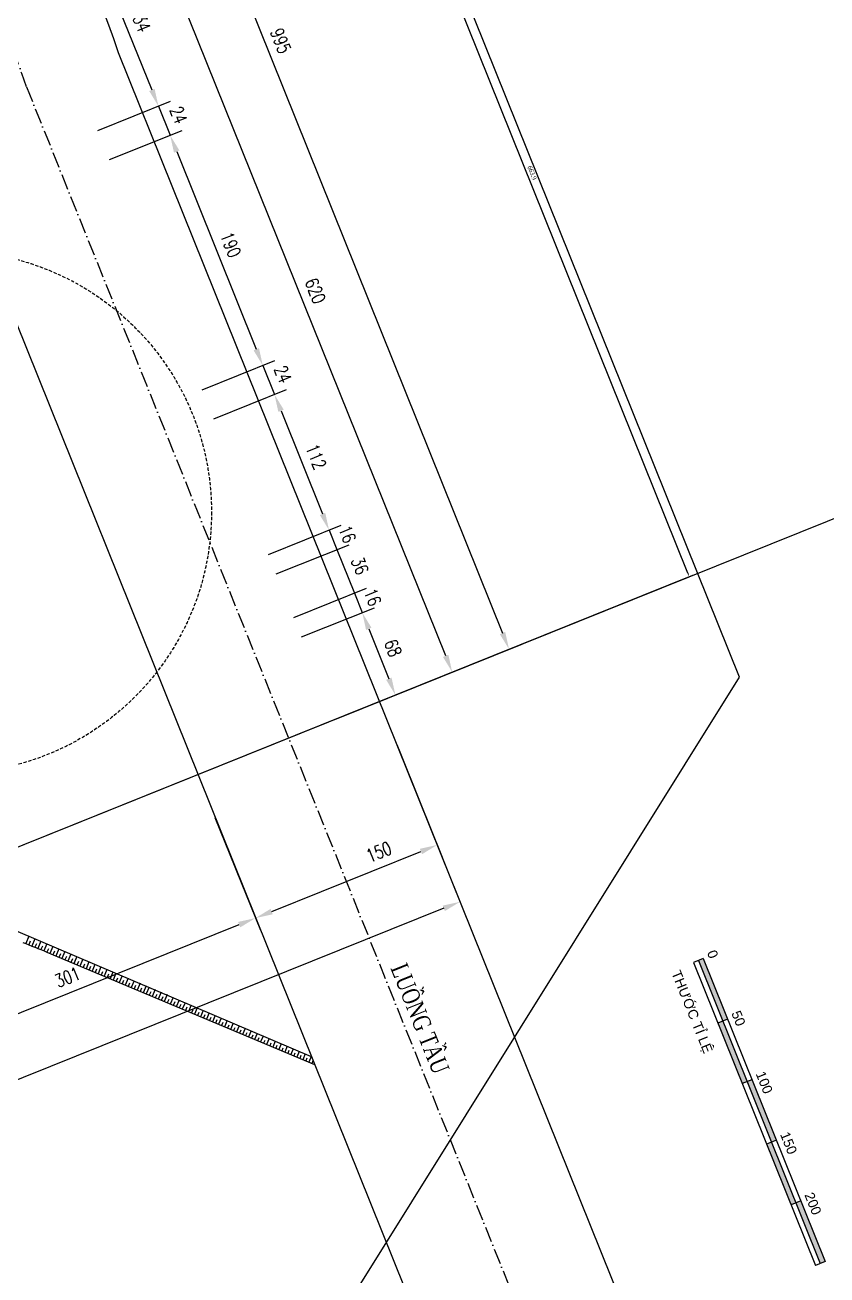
# Model space of a CAD drawing. Header units: millimetres. Extents: x 405522 to 410309, y 2303080 to 2310223.
# Drawn here: x 408235 to 408849, y 2306185 to 2307143 of the extents above; entities that cross this region are included whole.
import ezdxf
from ezdxf.enums import TextEntityAlignment as Align

# ---------------------------------------------------------------- set-up
doc = ezdxf.new("R2010")
doc.units = ezdxf.units.MM
doc.header["$LTSCALE"] = 10
doc.header["$MEASUREMENT"] = 0
doc.linetypes.add('ACAD_ISO10W100', pattern=[18, 12, -3, 0, -3])
doc.linetypes.add('HIDDEN', pattern=[0.375, 0.25, -0.125])
doc.layers.get('Defpoints').update_dxf_attribs({"linetype": 'CONTINUOUS'})
for name, color, linetype in [('Bao', 1, 'CONTINUOUS'), ('DIM', 4, 'CONTINUOUS'), ('Graphic Scale', 7, 'CONTINUOUS'), ('Hatch', 8, 'CONTINUOUS'), ('Main', 3, 'CONTINUOUS'), ('Proposed', 7, 'CONTINUOUS'), ('Steel', 6, 'CONTINUOUS'), ('Structure', 2, 'CONTINUOUS'), ('text', 7, 'CONTINUOUS'), ('w', 8, 'CONTINUOUS')]:
    doc.layers.add(name, color=color, linetype=linetype)
doc.styles.add('Dien', font='simplex.shx', dxfattribs={"width": 0.75})
doc.styles.add('TextH', font='vntimeh.shx', dxfattribs={"width": 0.75})
doc.styles.add('VnArialH', font='VHARIAL_0.TTF')
doc.dimstyles.new('D2', dxfattribs={"dimscale": 2, "dimtxt": 1.8, "dimasz": 1.5, "dimexe": 1.5, "dimexo": 2, "dimgap": 1, "dimtad": 1, "dimdec": 1, "dimdsep": 46, "dimtxsty": 'TextH', "dimcen": 2.5, "dimclrd": 4, "dimclre": 4, "dimclrt": 7, "dimadec": 1, "dimazin": 2, "dimtfac": 1, "dimtdec": 1, "dimtmove": 1, "dimatfit": 0, "dimfxl": 0.25, "dimtolj": 1, "dimtzin": 0, "dimlwd": -1, "dimlwe": -1, "dimarcsym": 0})
doc.dimstyles.new('D6.7', dxfattribs={"dimscale": 6.7, "dimtxt": 1.5, "dimasz": 2, "dimexe": 1.5, "dimexo": 0.5, "dimgap": 1, "dimtad": 1, "dimdec": 0, "dimdsep": 46, "dimtxsty": 'Dien', "dimcen": 1, "dimclrd": 256, "dimclre": 256, "dimclrt": 7, "dimaunit": 1, "dimadec": 3, "dimazin": 0, "dimtfac": 1, "dimtdec": 0, "dimtmove": 1, "dimatfit": 0, "dimfxl": 1, "dimtolj": 1, "dimtzin": 0, "dimlwe": -1, "dimarcsym": 0})

# ---------------------------------------------------------------- blocks, each defined once
blk = doc.blocks.new('*D5')
at = {"layer": 'Defpoints', "color": 0, "linetype": 'Continuous'}
for p in [(408395.33, 2306498.48), (408411.31, 2306458.77), (408115.12, 2306389.34)]:
    blk.add_point(p, dxfattribs=at)
at = {"layer": 'DIM', "linetype": 'Continuous'}
for p, q in [((408396.58, 2306495.37), (408415.06, 2306449.45)), ((408116.37, 2306386.23), (408136.1, 2306337.2))]:
    blk.add_line(p, q, dxfattribs=at)
at = {"layer": 'DIM', "linetype": 'Continuous', "lineweight": -2}
blk.add_line((408144.78, 2306351.52), (408398.88, 2306453.77), dxfattribs=at)
at = {"layer": 'DIM', "linetype": 'Continuous'}
for points in [[(408398.05, 2306455.84), (408399.71, 2306451.7), (408411.31, 2306458.77)], [(408143.95, 2306353.6), (408145.61, 2306349.45), (408132.35, 2306346.52)]]:
    blk.add_solid(points, dxfattribs=at)
at = {"layer": 'DIM', "color": 7, "linetype": 'Continuous', "insert": (408267.45, 2306413.52), "char_height": 10.05, "attachment_point": 5, "rotation": 21.91894, "style": 'Dien'}
blk.add_mtext('\\A1;301', dxfattribs=at)
blk = doc.blocks.new('*D6')
at = {"layer": 'Defpoints', "color": 0, "linetype": 'Continuous'}
for p in [(408519.48, 2306591.77), (407115.96, 2305987.3), (407150.7, 2305900.97)]:
    blk.add_point(p, dxfattribs=at)
at = {"layer": 'DIM', "linetype": 'Continuous'}
for p, q in [((408520.73, 2306588.66), (408571.73, 2306461.93)), ((407117.22, 2305984.19), (407154.45, 2305891.65))]:
    blk.add_line(p, q, dxfattribs=at)
at = {"layer": 'DIM', "linetype": 'Continuous', "lineweight": -2}
blk.add_line((408555.54, 2306466.25), (407163.13, 2305905.97), dxfattribs=at)
at = {"layer": 'DIM', "linetype": 'Continuous'}
for points in [[(408554.71, 2306468.33), (408556.38, 2306464.18), (408567.98, 2306471.26)], [(407162.3, 2305908.04), (407163.97, 2305903.9), (407150.7, 2305900.97)]]:
    blk.add_solid(points, dxfattribs=at)
at = {"layer": 'DIM', "color": 7, "linetype": 'Continuous', "insert": (407854.96, 2306196.99), "char_height": 10.05, "attachment_point": 5, "rotation": 21.91894, "style": 'Dien'}
blk.add_mtext('\\A1;1528', dxfattribs=at)
blk = doc.blocks.new('*D7')
at = {"layer": 'Defpoints', "color": 0, "linetype": 'Continuous'}
for p in [(408518.23, 2306594.88), (408379.08, 2306538.88), (408550.47, 2306514.77)]:
    blk.add_point(p, dxfattribs=at)
at = {"layer": 'DIM'}
for p, q in [((408519.48, 2306591.77), (408554.22, 2306505.44)), ((408380.33, 2306535.78), (408415.06, 2306449.45))]:
    blk.add_line(p, q, dxfattribs=at)
at = {"layer": 'DIM', "linetype": 'Continuous', "lineweight": -2}
blk.add_line((408423.74, 2306463.77), (408538.04, 2306509.76), dxfattribs=at)
at = {"layer": 'DIM', "linetype": 'Continuous'}
for points in [[(408537.2, 2306511.84), (408538.87, 2306507.69), (408550.47, 2306514.77)], [(408422.91, 2306465.85), (408424.58, 2306461.7), (408411.31, 2306458.77)]]:
    blk.add_solid(points, dxfattribs=at)
at = {"layer": 'DIM', "color": 7, "linetype": 'Continuous', "insert": (408505.81, 2306509.43), "char_height": 10.05, "attachment_point": 5, "rotation": 21.91894, "style": 'Dien'}
blk.add_mtext('\\A1;150', dxfattribs=at)
blk = doc.blocks.new('*D12')
at = {"layer": 'Defpoints', "color": 0, "linetype": 'Continuous'}
for p in [(408237.51, 2307184.89), (408337.05, 2307080.5), (408287.53, 2307060.57)]:
    blk.add_point(p, dxfattribs=at)
at = {"layer": 'DIM'}
for p, q in [((408240.62, 2307186.14), (408296.35, 2307208.56)), ((408290.64, 2307061.82), (408346.38, 2307084.25))]:
    blk.add_line(p, q, dxfattribs=at)
at = {"layer": 'DIM', "linetype": 'Continuous', "lineweight": -2}
blk.add_line((408292.03, 2307192.38), (408332.05, 2307092.93), dxfattribs=at)
at = {"layer": 'DIM', "linetype": 'Continuous'}
for points in [[(408294.1, 2307193.22), (408289.96, 2307191.55), (408287.03, 2307204.81)], [(408334.12, 2307093.76), (408329.98, 2307092.1), (408337.05, 2307080.5)]]:
    blk.add_solid(points, dxfattribs=at)
at = {"layer": 'DIM', "color": 7, "linetype": 'Continuous', "insert": (408322.92, 2307147.03), "char_height": 10.05, "attachment_point": 5, "rotation": 291.91894, "style": 'Dien'}
blk.add_mtext('\\A1;134', dxfattribs=at)
blk = doc.blocks.new('*D13')
at = {"layer": 'Defpoints', "color": 0, "linetype": 'Continuous'}
for p in [(408287.53, 2307060.57), (408346.01, 2307058.23), (408296.49, 2307038.31)]:
    blk.add_point(p, dxfattribs=at)
at = {"layer": 'DIM'}
for p, q in [((408290.64, 2307061.82), (408346.38, 2307084.25)), ((408299.6, 2307039.56), (408355.33, 2307061.99))]:
    blk.add_line(p, q, dxfattribs=at)
at = {"layer": 'DIM', "linetype": 'Continuous', "lineweight": -2}
blk.add_line((408337.05, 2307080.5), (408346.01, 2307058.23), dxfattribs=at)
at = {"layer": 'DIM', "color": 7, "linetype": 'Continuous', "insert": (408352.41, 2307073.74), "char_height": 10.05, "attachment_point": 5, "rotation": 291.91894, "style": 'Dien'}
blk.add_mtext('\\A1;24', dxfattribs=at)
blk = doc.blocks.new('*D14')
at = {"layer": 'Defpoints', "color": 0, "linetype": 'Continuous'}
for p in [(408296.49, 2307038.31), (408416.94, 2306881.97), (408367.42, 2306862.04)]:
    blk.add_point(p, dxfattribs=at)
at = {"layer": 'DIM'}
for p, q in [((408299.6, 2307039.56), (408355.33, 2307061.99)), ((408370.53, 2306863.29), (408426.26, 2306885.72))]:
    blk.add_line(p, q, dxfattribs=at)
at = {"layer": 'DIM', "linetype": 'Continuous', "lineweight": -2}
blk.add_line((408351.01, 2307045.8), (408411.93, 2306894.4), dxfattribs=at)
at = {"layer": 'DIM', "linetype": 'Continuous'}
for points in [[(408353.08, 2307046.64), (408348.94, 2307044.97), (408346.01, 2307058.23)], [(408414.01, 2306895.23), (408409.86, 2306893.57), (408416.94, 2306881.97)]]:
    blk.add_solid(points, dxfattribs=at)
at = {"layer": 'DIM', "color": 7, "linetype": 'Continuous', "insert": (408392.35, 2306974.48), "char_height": 10.05, "attachment_point": 5, "rotation": 291.91894, "style": 'Dien'}
blk.add_mtext('\\A1;190', dxfattribs=at)
blk = doc.blocks.new('*D15')
at = {"layer": 'Defpoints', "color": 0, "linetype": 'Continuous'}
for p in [(408367.42, 2306862.04), (408425.9, 2306859.7), (408376.38, 2306839.78)]:
    blk.add_point(p, dxfattribs=at)
at = {"layer": 'DIM'}
for p, q in [((408370.53, 2306863.29), (408426.26, 2306885.72)), ((408379.48, 2306841.03), (408435.22, 2306863.46))]:
    blk.add_line(p, q, dxfattribs=at)
at = {"layer": 'DIM', "linetype": 'Continuous', "lineweight": -2}
blk.add_line((408416.94, 2306881.97), (408425.9, 2306859.7), dxfattribs=at)
at = {"layer": 'DIM', "color": 7, "linetype": 'Continuous', "insert": (408432.29, 2306875.21), "char_height": 10.05, "attachment_point": 5, "rotation": 291.91894, "style": 'Dien'}
blk.add_mtext('\\A1;24', dxfattribs=at)
blk = doc.blocks.new('*D16')
at = {"layer": 'Defpoints', "color": 0, "linetype": 'Continuous'}
for p in [(408376.38, 2306839.78), (408467.7, 2306755.8), (408418.19, 2306735.87)]:
    blk.add_point(p, dxfattribs=at)
at = {"layer": 'DIM'}
for p, q in [((408379.48, 2306841.03), (408435.22, 2306863.46)), ((408421.29, 2306737.13), (408477.03, 2306759.55))]:
    blk.add_line(p, q, dxfattribs=at)
at = {"layer": 'DIM', "linetype": 'Continuous', "lineweight": -2}
blk.add_line((408430.9, 2306847.27), (408462.7, 2306768.23), dxfattribs=at)
at = {"layer": 'DIM', "linetype": 'Continuous'}
for points in [[(408432.97, 2306848.11), (408428.83, 2306846.44), (408425.9, 2306859.7)], [(408464.77, 2306769.07), (408460.63, 2306767.4), (408467.7, 2306755.8)]]:
    blk.add_solid(points, dxfattribs=at)
at = {"layer": 'DIM', "color": 7, "linetype": 'Continuous', "insert": (408457.68, 2306812.13), "char_height": 10.05, "attachment_point": 5, "rotation": 291.91894, "style": 'Dien'}
blk.add_mtext('\\A1;112', dxfattribs=at)
blk = doc.blocks.new('*D17')
at = {"layer": 'Defpoints', "color": 0, "linetype": 'Continuous'}
for p in [(408473.68, 2306740.96), (408418.19, 2306735.87), (408424.16, 2306721.03)]:
    blk.add_point(p, dxfattribs=at)
at = {"layer": 'DIM'}
for p, q in [((408421.29, 2306737.13), (408477.03, 2306759.55)), ((408427.27, 2306722.28), (408483, 2306744.71))]:
    blk.add_line(p, q, dxfattribs=at)
at = {"layer": 'DIM', "linetype": 'Continuous', "lineweight": -2}
blk.add_line((408467.7, 2306755.8), (408473.68, 2306740.96), dxfattribs=at)
at = {"layer": 'DIM', "color": 7, "linetype": 'Continuous', "insert": (408481.57, 2306752.76), "char_height": 10.05, "attachment_point": 5, "rotation": 291.91894, "style": 'Dien'}
blk.add_mtext('\\A1;16', dxfattribs=at)
blk = doc.blocks.new('*D18')
at = {"layer": 'Defpoints', "color": 0, "linetype": 'Continuous'}
for p in [(408424.16, 2306721.03), (408487.12, 2306707.56), (408437.6, 2306687.63)]:
    blk.add_point(p, dxfattribs=at)
at = {"layer": 'DIM'}
for p, q in [((408427.27, 2306722.28), (408483, 2306744.71)), ((408440.71, 2306688.88), (408496.44, 2306711.31))]:
    blk.add_line(p, q, dxfattribs=at)
at = {"layer": 'DIM', "linetype": 'Continuous', "lineweight": -2}
blk.add_line((408473.68, 2306740.96), (408487.12, 2306707.56), dxfattribs=at)
at = {"layer": 'DIM', "color": 7, "linetype": 'Continuous', "insert": (408491.27, 2306728.63), "char_height": 10.05, "attachment_point": 5, "rotation": 291.91894, "style": 'Dien'}
blk.add_mtext('\\A1;36', dxfattribs=at)
blk = doc.blocks.new('*D19')
at = {"layer": 'Defpoints', "color": 0, "linetype": 'Continuous'}
for p in [(408493.09, 2306692.72), (408437.6, 2306687.63), (408443.57, 2306672.79)]:
    blk.add_point(p, dxfattribs=at)
at = {"layer": 'DIM'}
for p, q in [((408440.71, 2306688.88), (408496.44, 2306711.31)), ((408446.68, 2306674.04), (408502.41, 2306696.47))]:
    blk.add_line(p, q, dxfattribs=at)
at = {"layer": 'DIM', "linetype": 'Continuous', "lineweight": -2}
blk.add_line((408487.12, 2306707.56), (408493.09, 2306692.72), dxfattribs=at)
at = {"layer": 'DIM', "color": 7, "linetype": 'Continuous', "insert": (408500.98, 2306704.51), "char_height": 10.05, "attachment_point": 5, "rotation": 291.91894, "style": 'Dien'}
blk.add_mtext('\\A1;16', dxfattribs=at)
blk = doc.blocks.new('*D20')
at = {"layer": 'Defpoints', "color": 0, "linetype": 'Continuous'}
for p in [(408443.57, 2306672.79), (408518.47, 2306629.63), (408468.95, 2306609.71)]:
    blk.add_point(p, dxfattribs=at)
at = {"layer": 'DIM'}
for p, q in [((408446.68, 2306674.04), (408502.41, 2306696.47)), ((408472.06, 2306610.96), (408527.8, 2306633.38))]:
    blk.add_line(p, q, dxfattribs=at)
at = {"layer": 'DIM', "linetype": 'Continuous', "lineweight": -2}
blk.add_line((408498.09, 2306680.28), (408513.47, 2306642.06), dxfattribs=at)
at = {"layer": 'DIM', "linetype": 'Continuous'}
for points in [[(408500.16, 2306681.12), (408496.02, 2306679.45), (408493.09, 2306692.72)], [(408515.54, 2306642.9), (408511.4, 2306641.23), (408518.47, 2306629.63)]]:
    blk.add_solid(points, dxfattribs=at)
at = {"layer": 'DIM', "color": 7, "linetype": 'Continuous', "insert": (408516.66, 2306665.55), "char_height": 10.05, "attachment_point": 5, "rotation": 291.91894, "style": 'Dien'}
blk.add_mtext('\\A1;68', dxfattribs=at)
blk = doc.blocks.new('*D21')
at = {"layer": 'Defpoints', "color": 0, "linetype": 'Continuous'}
for p in [(408330.54, 2307222.32), (408237.51, 2307184.89), (408468.95, 2306609.71)]:
    blk.add_point(p, dxfattribs=at)
at = {"layer": 'DIM'}
for p, q in [((408240.62, 2307186.14), (408339.86, 2307226.07)), ((408472.06, 2306610.96), (408571.31, 2306650.89))]:
    blk.add_line(p, q, dxfattribs=at)
at = {"layer": 'DIM', "linetype": 'Continuous', "lineweight": -2}
blk.add_line((408556.98, 2306659.57), (408335.54, 2307209.89), dxfattribs=at)
at = {"layer": 'DIM', "linetype": 'Continuous'}
for points in [[(408337.61, 2307210.72), (408333.47, 2307209.06), (408330.54, 2307222.32)], [(408559.05, 2306660.4), (408554.91, 2306658.74), (408561.98, 2306647.14)]]:
    blk.add_solid(points, dxfattribs=at)
at = {"layer": 'DIM', "color": 7, "linetype": 'Continuous', "insert": (408457.14, 2306939.11), "char_height": 10.05, "attachment_point": 5, "rotation": 291.91894, "style": 'Dien'}
blk.add_mtext('\\A1;620', dxfattribs=at)
blk = doc.blocks.new('*D23')
at = {"layer": 'Defpoints', "color": 0, "linetype": 'Continuous'}
for p in [(408097.55, 2307532.72), (408605.49, 2306664.65), (408468.95, 2306609.71)]:
    blk.add_point(p, dxfattribs=at)
at = {"layer": 'DIM'}
for p, q in [((408100.66, 2307533.97), (408243.41, 2307591.42)), ((408472.06, 2306610.96), (408614.82, 2306668.4))]:
    blk.add_line(p, q, dxfattribs=at)
at = {"layer": 'DIM', "linetype": 'Continuous', "lineweight": -2}
blk.add_line((408239.09, 2307575.23), (408600.49, 2306677.08), dxfattribs=at)
at = {"layer": 'DIM', "linetype": 'Continuous'}
for points in [[(408241.16, 2307576.07), (408237.02, 2307574.4), (408234.09, 2307587.66)], [(408602.56, 2306677.91), (408598.42, 2306676.24), (408605.49, 2306664.65)]]:
    blk.add_solid(points, dxfattribs=at)
at = {"layer": 'DIM', "color": 7, "linetype": 'Continuous', "insert": (408430.67, 2307130.53), "char_height": 10.05, "attachment_point": 5, "rotation": 291.91894, "style": 'Dien'}
blk.add_mtext('\\A1;995', dxfattribs=at)
blk = doc.blocks.new('*D50')
at = {"layer": 'Defpoints', "color": 0, "linetype": 'Continuous'}
for p in [(407494.82, 2306933.31), (408995.35, 2306821.5), (407742.64, 2306317.43)]:
    blk.add_point(p, dxfattribs=at)
at = {"layer": 'Hatch', "color": 4, "linetype": 'Continuous'}
for p, q in [((407498.53, 2306934.8), (408750.32, 2307438.5)), ((408748.65, 2307434.6), (408994.23, 2306824.28)), ((407746.35, 2306318.92), (408998.14, 2306822.62))]:
    blk.add_line(p, q, dxfattribs=at)
for points in [[(408749.12, 2307434.78), (408748.19, 2307434.41), (408747.53, 2307437.38)], [(408994.7, 2306824.47), (408993.77, 2306824.09), (408995.35, 2306821.5)]]:
    blk.add_solid(points, dxfattribs=at)
at = {"layer": 'Hatch', "color": 7, "linetype": 'Continuous', "insert": (408874.97, 2307130.86), "char_height": 3.6, "attachment_point": 5, "rotation": 291.91894, "style": 'TextH'}
blk.add_mtext('\\A1;663.9', dxfattribs=at)
blk = doc.blocks.new('*D54')
at = {"layer": 'Defpoints', "color": 0, "linetype": 'Continuous'}
for p in [(408495.7, 2307336.05), (407494.82, 2306933.31), (407742.64, 2306317.43)]:
    blk.add_point(p, dxfattribs=at)
at = {"layer": 'Hatch', "color": 4, "linetype": 'Continuous'}
for p, q in [((407498.53, 2306934.8), (408498.49, 2307337.17)), ((408742.4, 2306722.95), (408496.82, 2307333.26)), ((407746.35, 2306318.92), (408746.31, 2306721.28))]:
    blk.add_line(p, q, dxfattribs=at)
for points in [[(408497.29, 2307333.45), (408496.36, 2307333.08), (408495.7, 2307336.05)], [(408742.87, 2306723.13), (408741.94, 2306722.76), (408743.52, 2306720.16)]]:
    blk.add_solid(points, dxfattribs=at)
at = {"layer": 'Hatch', "color": 7, "linetype": 'Continuous', "insert": (408623.14, 2307029.52), "char_height": 3.6, "attachment_point": 5, "rotation": 291.91894, "style": 'TextH'}
blk.add_mtext('\\A1;663.9', dxfattribs=at)

msp = doc.modelspace()

# ---------------------------------------------------------------- linework, layer by layer
at = {"layer": 'Bao'}
for points in [[(406160, 2310222.77), (406527.75, 2309162.86, 0.121389), (406820.76, 2308711.27), (407896.29, 2307701.97, -0.142155), (408306.31, 2307121.55), (409094.8, 2305161.99, 0.124444), (409419.77, 2304716.45), (410309.07, 2303977.97)], [(406018.28, 2310173.61), (406386.03, 2309113.69, 0.121389), (406718.11, 2308601.89), (407798.18, 2307588.34, -0.144302), (408165.71, 2307069.15), (408955.64, 2305105.99, 0.124444), (409323.94, 2304601.05), (410213.24, 2303862.57)]]:
    msp.add_lwpolyline(points, format="xyb", dxfattribs=at)
at = {"layer": 'Graphic Scale'}
for p, q in [((408754.17, 2306427.78), (408746.75, 2306424.79)), ((408746.75, 2306424.79), (408840.07, 2306192.86)), ((408750.46, 2306426.28), (408843.78, 2306194.35)), ((408754.17, 2306427.78), (408847.5, 2306195.85)), ((408772.84, 2306381.39), (408765.42, 2306378.4)), ((408791.5, 2306335), (408784.08, 2306332.02)), ((408810.17, 2306288.62), (408802.74, 2306285.63)), ((408828.83, 2306242.23), (408821.41, 2306239.25)), ((408847.5, 2306195.85), (408840.07, 2306192.86))]:
    msp.add_line(p, q, dxfattribs=at)
for points in [[(408754.17, 2306427.78), (408772.84, 2306381.39), (408750.46, 2306426.28), (408769.13, 2306379.9)], [(408769.13, 2306379.9), (408787.79, 2306333.51), (408765.42, 2306378.4), (408784.08, 2306332.02)], [(408791.5, 2306335), (408810.17, 2306288.62), (408787.79, 2306333.51), (408806.46, 2306287.13)], [(408806.46, 2306287.13), (408825.12, 2306240.74), (408802.74, 2306285.63), (408821.41, 2306239.25)], [(408828.83, 2306242.23), (408847.5, 2306195.85), (408825.12, 2306240.74), (408843.78, 2306194.35)]]:
    msp.add_solid(points, dxfattribs=at)
at = {"layer": 'Main', "color": 3}
msp.add_line((408092, 2306507.07), (408453.94, 2306352.83), dxfattribs=at)
at = {"layer": 'Main'}
for points in [[(408233.09, 2306440.14, -2.75), (408235.42, 2306439.23, -2.76), (408237.75, 2306438.31, -2.78), (408240.08, 2306437.4, -2.79)], [(408240.08, 2306437.4, -2.79), (408242.38, 2306436.43, -2.79), (408243.15, 2306436.13, -2.8), (408244.76, 2306435.56, -2.82), (408247.11, 2306434.71, -2.85), (408249.45, 2306433.81, -2.86), (408251.65, 2306432.6, -2.81), (408456.43, 2306346.64, 2.22)]]:
    msp.add_polyline3d(points, dxfattribs=at)
at = {"layer": 'Proposed', "color": 8, "linetype": 'Continuous'}
for p, q in [((408237.85, 2306444.92), (408235.42, 2306439.23)), ((408238.95, 2306441.12), (408237.75, 2306438.31)), ((408242.45, 2306442.96), (408240.08, 2306437.4)), ((408242.45, 2306442.96), (408240.08, 2306437.39)), ((408247.05, 2306441), (408244.73, 2306435.57)), ((408243.55, 2306439.16), (408242.37, 2306436.41)), ((408248.18, 2306437.28), (408247.06, 2306434.66)), ((408251.65, 2306439.04), (408249.37, 2306433.68)), ((408252.78, 2306435.31), (408251.61, 2306432.58)), ((408256.25, 2306437.08), (408253.92, 2306431.61)), ((408257.38, 2306433.35), (408256.22, 2306430.65)), ((408260.85, 2306435.12), (408258.53, 2306429.68)), ((408261.98, 2306431.39), (408260.84, 2306428.72)), ((408265.45, 2306433.16), (408263.14, 2306427.75)), ((408266.58, 2306429.43), (408265.45, 2306426.79)), ((408270.05, 2306431.2), (408267.76, 2306425.83)), ((408271.18, 2306427.47), (408270.02, 2306424.77)), ((408271.18, 2306427.47), (408270.06, 2306424.86)), ((408274.65, 2306429.24), (408272.33, 2306423.8)), ((408274.65, 2306429.24), (408272.37, 2306423.9)), ((408275.78, 2306425.51), (408274.64, 2306422.84)), ((408279.25, 2306427.28), (408276.94, 2306421.87)), ((408280.38, 2306423.55), (408279.29, 2306421)), ((408283.84, 2306425.32), (408281.59, 2306420.03)), ((408288.44, 2306423.36), (408286.17, 2306418.02)), ((408288.44, 2306423.36), (408286.2, 2306418.09)), ((408284.98, 2306421.59), (408283.9, 2306419.06)), ((408284.98, 2306421.59), (408283.9, 2306419.06)), ((408289.58, 2306419.63), (408288.51, 2306417.13)), ((408293.04, 2306421.4), (408290.81, 2306416.16)), ((408294.18, 2306417.67), (408293.12, 2306415.19)), ((408297.64, 2306419.44), (408295.42, 2306414.22)), ((408298.78, 2306415.71), (408297.73, 2306413.26)), ((408302.24, 2306417.48), (408300.03, 2306412.29)), ((408304.54, 2306416.5), (408302.34, 2306411.32)), ((408304.54, 2306416.5), (408302.34, 2306411.32)), ((408305.72, 2306412.88), (408304.64, 2306410.35)), ((408309.14, 2306414.54), (408306.95, 2306409.39)), ((408313.79, 2306412.69), (408311.56, 2306407.45)), ((408310.32, 2306410.92), (408309.25, 2306408.42)), ((408314.92, 2306408.96), (408313.86, 2306406.48)), ((408318.34, 2306410.62), (408316.17, 2306405.52)), ((408319.55, 2306407.07), (408318.48, 2306404.55)), ((408323.02, 2306408.83), (408320.73, 2306403.46)), ((408324.15, 2306405.11), (408323.09, 2306402.61)), ((408327.62, 2306406.87), (408325.39, 2306401.65)), ((408329.96, 2306406), (408327.69, 2306400.66)), ((408329.96, 2306406), (408327.7, 2306400.68)), ((408334.56, 2306404.04), (408332.31, 2306398.74)), ((408331.09, 2306402.28), (408330, 2306399.71)), ((408335.69, 2306400.32), (408334.61, 2306397.77)), ((408339.16, 2306402.08), (408336.87, 2306396.71)), ((408340.29, 2306398.36), (408339.18, 2306395.74)), ((408343.8, 2306400.21), (408341.49, 2306394.78)), ((408343.76, 2306400.12), (408341.49, 2306394.78)), ((408343.8, 2306400.21), (408341.53, 2306394.87)), ((408344.93, 2306396.49), (408343.79, 2306393.81)), ((408348.24, 2306397.87), (408346.1, 2306392.85)), ((408349.53, 2306394.53), (408348.41, 2306391.88)), ((408352.84, 2306395.91), (408350.71, 2306390.92)), ((408357.44, 2306393.95), (408355.33, 2306388.99)), ((408354.13, 2306392.57), (408353.02, 2306389.96)), ((408358.69, 2306390.51), (408357.66, 2306388.1)), ((408362.04, 2306391.99), (408359.97, 2306387.13)), ((408363.29, 2306388.55), (408362.27, 2306386.16)), ((408366.64, 2306390.03), (408364.58, 2306385.2)), ((408367.89, 2306386.59), (408366.88, 2306384.23)), ((408371.24, 2306388.07), (408369.19, 2306383.26)), ((408371.24, 2306388.07), (408369.19, 2306383.26)), ((408371.24, 2306388.07), (408369.19, 2306383.26)), ((408372.53, 2306384.73), (408371.49, 2306382.29)), ((408375.84, 2306386.11), (408373.8, 2306381.33)), ((408380.44, 2306384.15), (408378.41, 2306379.39)), ((408377.13, 2306382.77), (408376.1, 2306380.36)), ((408381.73, 2306380.81), (408380.72, 2306378.42)), ((408385.04, 2306382.19), (408383.02, 2306377.45)), ((408386.33, 2306378.85), (408385.33, 2306376.49)), ((408389.64, 2306380.23), (408387.63, 2306375.52)), ((408390.89, 2306376.79), (408389.94, 2306374.55)), ((408394.24, 2306378.27), (408392.24, 2306373.58)), ((408395.49, 2306374.83), (408394.55, 2306372.62)), ((408398.84, 2306376.31), (408396.85, 2306371.65)), ((408403.44, 2306374.35), (408401.46, 2306369.71)), ((408403.44, 2306374.35), (408401.46, 2306369.71)), ((408403.44, 2306374.35), (408401.46, 2306369.71)), ((408400.09, 2306372.87), (408399.16, 2306370.68)), ((408404.73, 2306371.01), (408403.77, 2306368.75)), ((408408.04, 2306372.39), (408406.07, 2306367.78)), ((408409.33, 2306369.05), (408408.38, 2306366.81)), ((408412.64, 2306370.43), (408410.68, 2306365.84)), ((408413.93, 2306367.09), (408412.99, 2306364.88)), ((408417.24, 2306368.47), (408415.29, 2306363.91)), ((408417.24, 2306368.47), (408415.29, 2306363.91)), ((408418.49, 2306365.03), (408417.6, 2306362.94)), ((408421.84, 2306366.51), (408419.9, 2306361.97)), ((408426.44, 2306364.55), (408424.51, 2306360.04)), ((408426.44, 2306364.55), (408424.51, 2306360.04)), ((408426.44, 2306364.55), (408424.51, 2306360.04)), ((408423.09, 2306363.07), (408422.21, 2306361)), ((408427.73, 2306361.21), (408426.82, 2306359.07)), ((408431.04, 2306362.59), (408429.12, 2306358.1)), ((408432.33, 2306359.25), (408431.43, 2306357.13)), ((408435.64, 2306360.63), (408433.73, 2306356.17)), ((408436.93, 2306357.29), (408436.04, 2306355.2)), ((408440.24, 2306358.67), (408438.34, 2306354.23)), ((408441.54, 2306355.36), (408440.65, 2306353.26)), ((408444.84, 2306356.71), (408442.96, 2306352.3)), ((408449.44, 2306354.75), (408447.57, 2306350.36)), ((408446.18, 2306353.49), (408445.26, 2306351.33)), ((408450.78, 2306351.53), (408449.87, 2306349.39)), ((408454.04, 2306352.79), (408452.18, 2306348.43)), ((408455.38, 2306349.57), (408454.48, 2306347.46))]:
    msp.add_line(p, q, dxfattribs=at)
at = {"layer": 'Steel', "linetype": 'ACAD_ISO10W100', "ltscale": 0.1}
msp.add_lwpolyline([(406089.14, 2310198.19), (406456.89, 2309138.28, 0.121389), (406769.43, 2308656.58), (407847.2, 2307645.19, -0.143178), (408236.02, 2307095.32), (409025.22, 2305133.99, 0.124444), (409371.85, 2304658.75), (410261.15, 2303920.27)], format="xyb", dxfattribs=at)
at = {"layer": 'Structure', "linetype": 'HIDDEN'}
msp.add_circle((408177.66, 2306769.68), 200, dxfattribs=at)
at = {"layer": 'w', "linetype": 'Continuous', "flags": 128}
msp.add_lwpolyline([(407652.82, 2305597.37), (408280.09, 2305839.84), (408782.02, 2306643.21), (408327.7, 2307772.29), (407562.69, 2307896.79), (406849.73, 2307361.44)], dxfattribs=at)

# ---------------------------------------------------------------- texts
at = {"layer": 'text', "style": 'VnArialH'}
for s, p in [('0', (408756.87, 2306432.41)), ('th\xadíc tØ lÖ', (408729.64, 2306416.89)), ('50', (408775.53, 2306386.02)), ('100', (408794.2, 2306339.64)), ('150', (408812.86, 2306293.25)), ('200', (408831.53, 2306246.87))]:
    msp.add_text(s, height=7.5, rotation=291.91894, dxfattribs=at).set_placement(p)
at = {"layer": 'text', "style": 'TextH', "width": 0.75}
msp.add_text('luång tÇU', height=13.5, rotation=291.91894, dxfattribs=at).set_placement((408531.1, 2306379.3), align=Align.CENTER)

# ---------------------------------------------------------------- dimensions: what is measured, and where the dimension line sits
at = {"layer": 'DIM', "linetype": 'Continuous'}
for base, p1, p2, angle, picture, middle in [((408605.49, 2306664.65), (408097.55, 2307532.72), (408468.95, 2306609.71), 291.91894, '*D23', (408430.67, 2307130.53)), ((408330.54, 2307222.32), (408468.95, 2306609.71), (408237.51, 2307184.89), 291.91894, '*D21', (408457.14, 2306939.11)), ((408337.05, 2307080.5), (408237.51, 2307184.89), (408287.53, 2307060.57), 291.91894, '*D12', (408322.92, 2307147.03)), ((408416.94, 2306881.97), (408296.49, 2307038.31), (408367.42, 2306862.04), 291.91894, '*D14', (408392.35, 2306974.48)), ((408467.7, 2306755.8), (408376.38, 2306839.78), (408418.19, 2306735.87), 291.91894, '*D16', (408457.68, 2306812.13)), ((408518.47, 2306629.63), (408443.57, 2306672.79), (408468.95, 2306609.71), 291.91894, '*D20', (408516.66, 2306665.55)), ((407150.7, 2305900.97), (408519.48, 2306591.77), (407115.96, 2305987.3), 21.91894, '*D6', (407854.96, 2306196.99)), ((408411.31, 2306458.77), (408115.12, 2306389.34), (408395.33, 2306498.48), 21.91894, '*D5', (408267.45, 2306413.52))]:
    dim = msp.add_linear_dim(base=base, p1=p1, p2=p2, angle=angle, dimstyle='D6.7', dxfattribs=at)
    dim.commit()
    dim.dimension.update_dxf_attribs({"geometry": picture, "text_midpoint": middle})
for base, p1, p2, angle, picture, middle in [((408346.01, 2307058.23), (408287.53, 2307060.57), (408296.49, 2307038.31), 291.91894, '*D13', (408341.53, 2307069.37)), ((408425.9, 2306859.7), (408367.42, 2306862.04), (408376.38, 2306839.78), 291.91894, '*D15', (408421.42, 2306870.84)), ((408473.68, 2306740.96), (408418.19, 2306735.87), (408424.16, 2306721.03), 291.91894, '*D17', (408470.69, 2306748.38)), ((408487.12, 2306707.56), (408424.16, 2306721.03), (408437.6, 2306687.63), 291.91894, '*D18', (408480.4, 2306724.26)), ((408493.09, 2306692.72), (408437.6, 2306687.63), (408443.57, 2306672.79), 291.91894, '*D19', (408490.1, 2306700.14)), ((408550.47, 2306514.77), (408379.08, 2306538.88), (408518.23, 2306594.88), 21.91894, '*D7', (408510.19, 2306498.56))]:
    dim = msp.add_linear_dim(base=base, p1=p1, p2=p2, angle=angle, dimstyle='D6.7', dxfattribs=at)
    dim.commit()
    dim.dimension.update_dxf_attribs({"geometry": picture, "text_midpoint": middle, "dimtype": 160})
at = {"layer": 'Hatch', "linetype": 'Continuous'}
for p1, p2, distance, picture, middle in [((407494.82, 2306933.31), (407742.64, 2306317.43), 1350.33, '*D50', (408874.97, 2307130.86)), ((407742.64, 2306317.43), (407494.82, 2306933.31), -1078.87, '*D54', (408623.14, 2307029.52))]:
    dim = msp.add_aligned_dim(p1=p1, p2=p2, distance=distance, dimstyle='D2', dxfattribs=at)
    dim.commit()
    dim.dimension.update_dxf_attribs({"geometry": picture, "text_midpoint": middle})

doc.saveas('drawing.dxf')
